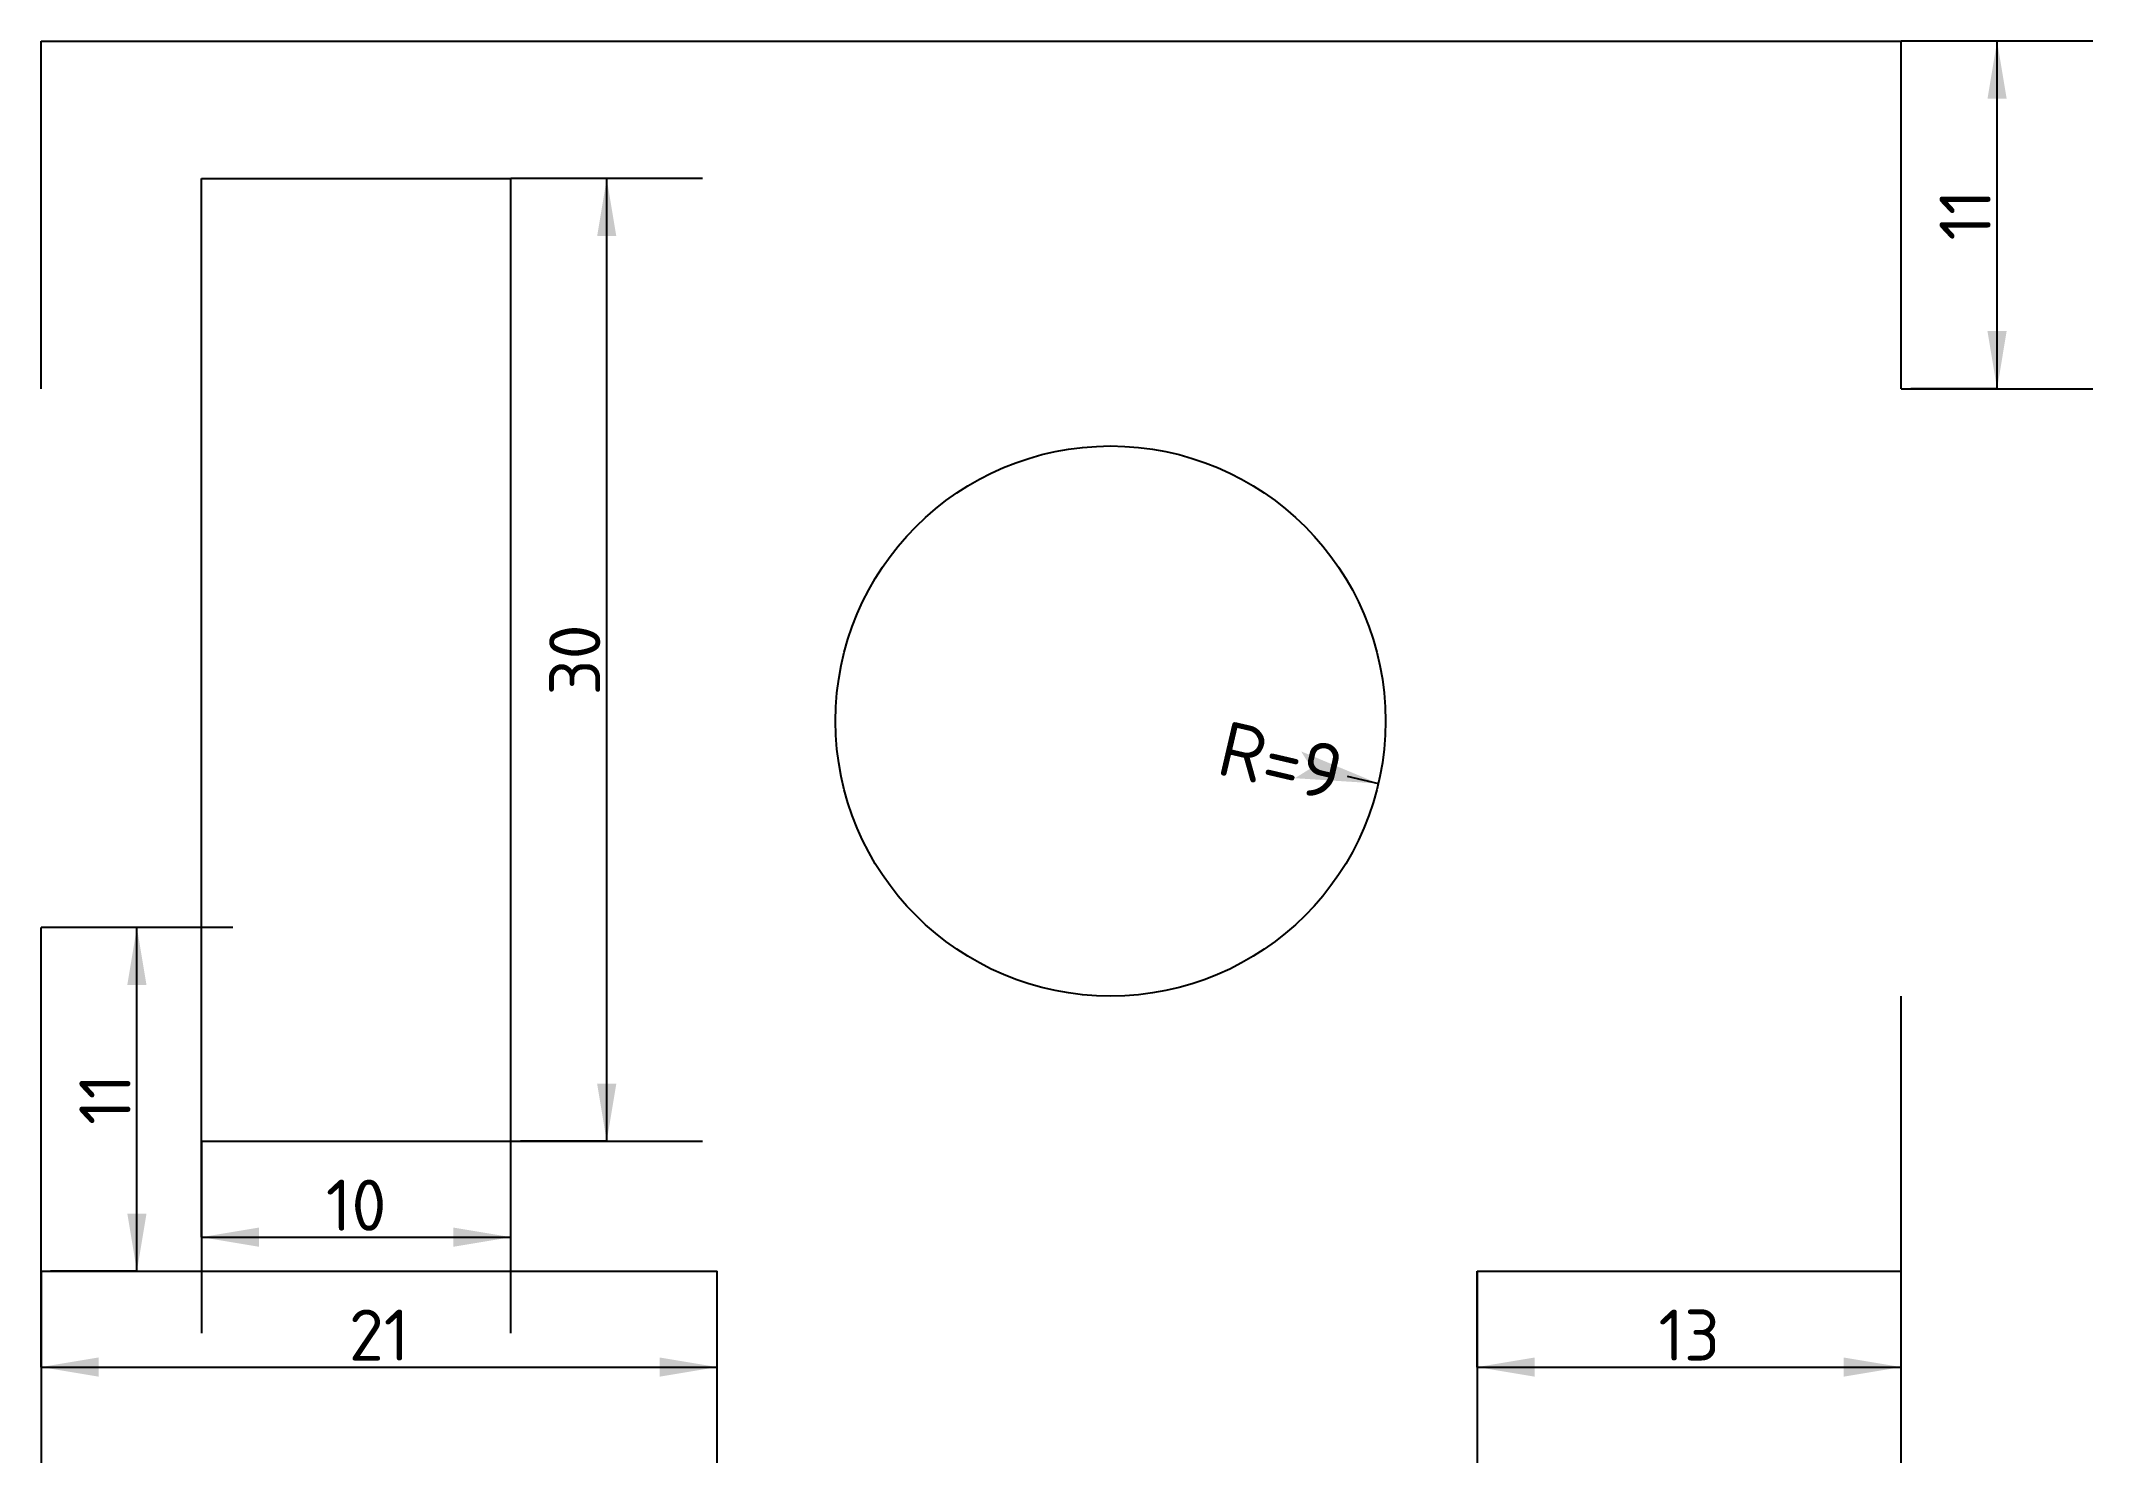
# Model space of a CAD drawing. Extents: x 0 to 64.2, y -6 to 38.5.
import ezdxf
from ezdxf.enums import TextEntityAlignment as Align

# ---------------------------------------------------------------- set-up
doc = ezdxf.new("R2010")
doc.units = 0
doc.layers.add('DIMENSIONS', color=1, linetype='CONTINUOUS')
doc.styles.add('ISOCPEUR', font='isocpeur.ttf')

# ---------------------------------------------------------------- blocks, each defined once
blk = doc.blocks.new('DIMTICK_ARROW')
at = {"color": 5}
blk.add_line((0, 0.5), (0, -0.5), dxfattribs=at)
at = {"color": 7}
blk.add_solid([(0, 0), (0.3, 0.05), (0.3, -0.05)], dxfattribs=at)
blk = doc.blocks.new('DIMTICK_RADIUS')
at = {"color": 7}
blk.add_solid([(0, 0), (0.3, 0.05), (0.3, -0.05), (0.25, 0)], dxfattribs=at)

msp = doc.modelspace()

# ---------------------------------------------------------------- linework, layer by layer
at = {"color": 3}
for p, q in [((0, 38.486), (58.207, 38.486)), ((0, 27.61), (0, 38.486)), ((0, 27.61), (0, 38.486)), ((0, 27.61), (0, 38.486)), ((0, 38.486), (58.207, 38.486)), ((58.207, 27.61), (58.207, 38.486)), ((58.207, 27.61), (58.207, 38.486)), ((58.207, 27.61), (58.207, 38.486)), ((5.02, 34.183), (14.701, 34.183)), ((5.02, 4.064), (5.02, 34.183)), ((5.02, 4.064), (5.02, 34.183)), ((5.02, 34.183), (14.701, 34.183)), ((14.701, 4.064), (14.701, 34.183)), ((14.701, 4.064), (14.701, 34.183)), ((14.701, 4.064), (14.701, 34.183)), ((0, 0), (0, 10.757)), ((0, 0), (0, 10.757)), ((0, 0), (0, 10.757)), ((58.207, 0), (58.207, 8.606)), ((58.207, 0), (58.207, 8.606)), ((5.02, 4.064), (14.701, 4.064)), ((5.02, 4.064), (14.701, 4.064)), ((5.02, 4.064), (14.701, 4.064)), ((0, 0), (21.155, 0)), ((0, 0), (21.155, 0)), ((0, 0), (21.155, 0)), ((44.94, 0), (58.207, 0)), ((44.94, 0), (58.207, 0)), ((44.94, 0), (58.207, 0))]:
    msp.add_line(p, q, dxfattribs=at)
msp.add_circle((33.466, 17.211), 8.606, dxfattribs=at)
at = {"layer": 'DIMENSIONS', "color": 5}
for p, q in [((61.207, 38.486), (58.507, 38.486)), ((61.207, 38.486), (58.507, 38.486)), ((61.207, 38.486), (58.507, 38.486)), ((61.207, 38.486), (58.507, 38.486)), ((61.207, 38.486), (58.507, 38.486)), ((61.207, 38.486), (58.507, 38.486)), ((61.207, 38.486), (58.507, 38.486)), ((61.207, 38.486), (58.507, 38.486)), ((61.207, 38.486), (58.507, 38.486)), ((61.207, 38.486), (58.507, 38.486)), ((61.207, 38.486), (58.507, 38.486)), ((61.207, 38.486), (58.507, 38.486)), ((61.207, 38.486), (58.507, 38.486)), ((61.207, 38.486), (58.507, 38.486)), ((61.207, 38.486), (58.507, 38.486)), ((61.207, 38.486), (58.507, 38.486)), ((61.207, 38.486), (58.507, 38.486)), ((61.207, 38.486), (58.507, 38.486)), ((61.207, 38.486), (58.507, 38.486)), ((61.207, 38.486), (58.507, 38.486)), ((61.207, 38.486), (58.507, 38.486)), ((61.207, 38.486), (58.507, 38.486)), ((61.207, 38.486), (58.507, 38.486)), ((61.207, 38.486), (58.507, 38.486)), ((61.207, 38.486), (58.507, 38.486)), ((61.207, 38.486), (58.507, 38.486)), ((61.207, 38.486), (58.507, 38.486)), ((61.207, 38.486), (58.507, 38.486)), ((61.207, 38.486), (58.507, 38.486)), ((17.701, 34.183), (15.001, 34.183)), ((17.701, 34.183), (15.001, 34.183)), ((17.701, 34.183), (15.001, 34.183)), ((17.701, 34.183), (15.001, 34.183)), ((17.701, 34.183), (15.001, 34.183)), ((17.701, 34.183), (15.001, 34.183)), ((17.701, 34.183), (15.001, 34.183)), ((17.701, 34.183), (15.001, 34.183)), ((17.701, 34.183), (15.001, 34.183)), ((17.701, 34.183), (15.001, 34.183)), ((17.701, 34.183), (15.001, 34.183)), ((17.701, 34.183), (15.001, 34.183)), ((17.701, 34.183), (15.001, 34.183)), ((17.701, 34.183), (15.001, 34.183)), ((17.701, 34.183), (15.001, 34.183)), ((17.701, 34.183), (15.001, 34.183)), ((17.701, 34.183), (15.001, 34.183)), ((17.701, 34.183), (15.001, 34.183)), ((17.701, 34.183), (15.001, 34.183)), ((17.701, 34.183), (15.001, 34.183)), ((17.701, 34.183), (15.001, 34.183)), ((17.701, 34.183), (15.001, 34.183)), ((17.701, 34.183), (15.001, 34.183)), ((17.701, 34.183), (15.001, 34.183)), ((17.701, 34.183), (15.001, 34.183)), ((17.701, 34.183), (15.001, 34.183)), ((17.701, 34.183), (15.001, 34.183)), ((17.701, 34.183), (15.001, 34.183)), ((17.701, 34.183), (15.001, 34.183)), ((17.701, 34.183), (15.001, 34.183)), ((17.701, 34.183), (15.001, 34.183)), ((17.701, 34.183), (15.001, 34.183)), ((17.701, 34.183), (15.001, 34.183)), ((17.701, 34.183), (15.001, 34.183)), ((17.701, 34.183), (15.001, 34.183)), ((17.701, 34.183), (15.001, 34.183)), ((17.701, 34.183), (15.001, 34.183)), ((17.701, 34.183), (15.001, 34.183)), ((17.701, 34.183), (15.001, 34.183)), ((17.701, 34.183), (15.001, 34.183)), ((17.701, 34.183), (15.001, 34.183)), ((61.207, 27.61), (58.507, 27.61)), ((61.207, 27.61), (58.507, 27.61)), ((61.207, 27.61), (58.507, 27.61)), ((61.207, 27.61), (58.507, 27.61)), ((61.207, 27.61), (58.507, 27.61)), ((61.207, 27.61), (58.507, 27.61)), ((61.207, 27.61), (58.507, 27.61)), ((61.207, 27.61), (58.507, 27.61)), ((61.207, 27.61), (58.507, 27.61)), ((61.207, 27.61), (58.507, 27.61)), ((61.207, 27.61), (58.507, 27.61)), ((61.207, 27.61), (58.507, 27.61)), ((61.207, 27.61), (58.507, 27.61)), ((61.207, 27.61), (58.507, 27.61)), ((61.207, 27.61), (58.507, 27.61)), ((61.207, 27.61), (58.507, 27.61)), ((61.207, 27.61), (58.507, 27.61)), ((61.207, 27.61), (58.507, 27.61)), ((61.207, 27.61), (58.507, 27.61)), ((61.207, 27.61), (58.507, 27.61)), ((61.207, 27.61), (58.507, 27.61)), ((61.207, 27.61), (58.507, 27.61)), ((61.207, 27.61), (58.507, 27.61)), ((61.207, 27.61), (58.507, 27.61)), ((61.207, 27.61), (58.507, 27.61)), ((61.207, 27.61), (58.507, 27.61)), ((61.207, 27.61), (58.507, 27.61)), ((61.207, 27.61), (58.507, 27.61)), ((61.207, 27.61), (58.507, 27.61)), ((3, 10.757), (0.3, 10.757)), ((3, 10.757), (0.3, 10.757)), ((3, 10.757), (0.3, 10.757)), ((3, 10.757), (0.3, 10.757)), ((3, 10.757), (0.3, 10.757)), ((3, 10.757), (0.3, 10.757)), ((3, 10.757), (0.3, 10.757)), ((3, 10.757), (0.3, 10.757)), ((3, 10.757), (0.3, 10.757)), ((3, 10.757), (0.3, 10.757)), ((3, 10.757), (0.3, 10.757)), ((3, 10.757), (0.3, 10.757)), ((3, 10.757), (0.3, 10.757)), ((3, 10.757), (0.3, 10.757)), ((3, 10.757), (0.3, 10.757)), ((3, 10.757), (0.3, 10.757)), ((3, 10.757), (0.3, 10.757)), ((5.02, 1.064), (5.02, 4.064)), ((5.02, 1.064), (5.02, 4.064)), ((5.02, 1.064), (5.02, 4.064)), ((5.02, 1.064), (5.02, 4.064)), ((5.02, 1.064), (5.02, 4.064)), ((5.02, 1.064), (5.02, 4.064)), ((5.02, 1.064), (5.02, 4.064)), ((5.02, 1.064), (5.02, 4.064)), ((5.02, 1.064), (5.02, 4.064)), ((5.02, 1.064), (5.02, 4.064)), ((5.02, 1.064), (5.02, 4.064)), ((5.02, 1.064), (5.02, 4.064)), ((5.02, 1.064), (5.02, 4.064)), ((5.02, 1.064), (5.02, 4.064)), ((5.02, 1.064), (5.02, 4.064)), ((5.02, 1.064), (5.02, 4.064)), ((5.02, 1.064), (5.02, 4.064)), ((5.02, 1.064), (5.02, 4.064)), ((5.02, 1.064), (5.02, 4.064)), ((5.02, 1.064), (5.02, 4.064)), ((5.02, 1.064), (5.02, 4.064)), ((5.02, 1.064), (5.02, 4.064)), ((5.02, 1.064), (5.02, 4.064)), ((14.701, 1.064), (14.701, 4.064)), ((14.701, 1.064), (14.701, 4.064)), ((14.701, 1.064), (14.701, 4.064)), ((14.701, 1.064), (14.701, 4.064)), ((14.701, 1.064), (14.701, 4.064)), ((14.701, 1.064), (14.701, 4.064)), ((14.701, 1.064), (14.701, 4.064)), ((14.701, 1.064), (14.701, 4.064)), ((14.701, 1.064), (14.701, 4.064)), ((14.701, 1.064), (14.701, 4.064)), ((14.701, 1.064), (14.701, 4.064)), ((14.701, 1.064), (14.701, 4.064)), ((14.701, 1.064), (14.701, 4.064)), ((14.701, 1.064), (14.701, 4.064)), ((14.701, 1.064), (14.701, 4.064)), ((14.701, 1.064), (14.701, 4.064)), ((14.701, 1.064), (14.701, 4.064)), ((14.701, 1.064), (14.701, 4.064)), ((14.701, 1.064), (14.701, 4.064)), ((14.701, 1.064), (14.701, 4.064)), ((14.701, 1.064), (14.701, 4.064)), ((14.701, 1.064), (14.701, 4.064)), ((14.701, 1.064), (14.701, 4.064)), ((17.701, 4.064), (15.001, 4.064)), ((17.701, 4.064), (15.001, 4.064)), ((17.701, 4.064), (15.001, 4.064)), ((17.701, 4.064), (15.001, 4.064)), ((17.701, 4.064), (15.001, 4.064)), ((17.701, 4.064), (15.001, 4.064)), ((17.701, 4.064), (15.001, 4.064)), ((17.701, 4.064), (15.001, 4.064)), ((17.701, 4.064), (15.001, 4.064)), ((17.701, 4.064), (15.001, 4.064)), ((17.701, 4.064), (15.001, 4.064)), ((17.701, 4.064), (15.001, 4.064)), ((17.701, 4.064), (15.001, 4.064)), ((17.701, 4.064), (15.001, 4.064)), ((17.701, 4.064), (15.001, 4.064)), ((17.701, 4.064), (15.001, 4.064)), ((17.701, 4.064), (15.001, 4.064)), ((17.701, 4.064), (15.001, 4.064)), ((17.701, 4.064), (15.001, 4.064)), ((17.701, 4.064), (15.001, 4.064)), ((17.701, 4.064), (15.001, 4.064)), ((17.701, 4.064), (15.001, 4.064)), ((17.701, 4.064), (15.001, 4.064)), ((17.701, 4.064), (15.001, 4.064)), ((17.701, 4.064), (15.001, 4.064)), ((17.701, 4.064), (15.001, 4.064)), ((17.701, 4.064), (15.001, 4.064)), ((17.701, 4.064), (15.001, 4.064)), ((17.701, 4.064), (15.001, 4.064)), ((17.701, 4.064), (15.001, 4.064)), ((17.701, 4.064), (15.001, 4.064)), ((17.701, 4.064), (15.001, 4.064)), ((17.701, 4.064), (15.001, 4.064)), ((17.701, 4.064), (15.001, 4.064)), ((17.701, 4.064), (15.001, 4.064)), ((17.701, 4.064), (15.001, 4.064)), ((17.701, 4.064), (15.001, 4.064)), ((17.701, 4.064), (15.001, 4.064)), ((17.701, 4.064), (15.001, 4.064)), ((17.701, 4.064), (15.001, 4.064)), ((17.701, 4.064), (15.001, 4.064)), ((0, -3), (0, 0)), ((0, -3), (0, 0)), ((0, -3), (0, 0)), ((0, -3), (0, 0)), ((0, -3), (0, 0)), ((0, -3), (0, 0)), ((0, -3), (0, 0)), ((0, -3), (0, 0)), ((0, -3), (0, 0)), ((0, -3), (0, 0)), ((0, -3), (0, 0)), ((0, -3), (0, 0)), ((0, -3), (0, 0)), ((0, -3), (0, 0)), ((0, -3), (0, 0)), ((0, -3), (0, 0)), ((0, -3), (0, 0)), ((0, -3), (0, 0)), ((0, -3), (0, 0)), ((0, -3), (0, 0)), ((0, -3), (0, 0)), ((0, -3), (0, 0)), ((0, -3), (0, 0)), ((0, -3), (0, 0)), ((0, -3), (0, 0)), ((0, -3), (0, 0)), ((0, -3), (0, 0)), ((0, -3), (0, 0)), ((0, -3), (0, 0)), ((0, -3), (0, 0)), ((0, -3), (0, 0)), ((0, -3), (0, 0)), ((0, -3), (0, 0)), ((0, -3), (0, 0)), ((0, -3), (0, 0)), ((0, -3), (0, 0)), ((0, -3), (0, 0)), ((0, -3), (0, 0)), ((0, -3), (0, 0)), ((0, -3), (0, 0)), ((0, -3), (0, 0)), ((0, -3), (0, 0)), ((0, -3), (0, 0)), ((0, -3), (0, 0)), ((0, -3), (0, 0)), ((0, -3), (0, 0)), ((0, -3), (0, 0)), ((0, -3), (0, 0)), ((0, -3), (0, 0)), ((0, -3), (0, 0)), ((0, -3), (0, 0)), ((0, -3), (0, 0)), ((0, -3), (0, 0)), ((0, -3), (0, 0)), ((0, -3), (0, 0)), ((0, -3), (0, 0)), ((0, -3), (0, 0)), ((21.155, -3), (21.155, 0)), ((21.155, -3), (21.155, 0)), ((21.155, -3), (21.155, 0)), ((21.155, -3), (21.155, 0)), ((21.155, -3), (21.155, 0)), ((21.155, -3), (21.155, 0)), ((21.155, -3), (21.155, 0)), ((21.155, -3), (21.155, 0)), ((21.155, -3), (21.155, 0)), ((21.155, -3), (21.155, 0)), ((21.155, -3), (21.155, 0)), ((21.155, -3), (21.155, 0)), ((21.155, -3), (21.155, 0)), ((21.155, -3), (21.155, 0)), ((21.155, -3), (21.155, 0)), ((21.155, -3), (21.155, 0)), ((21.155, -3), (21.155, 0)), ((21.155, -3), (21.155, 0)), ((21.155, -3), (21.155, 0)), ((21.155, -3), (21.155, 0)), ((21.155, -3), (21.155, 0)), ((21.155, -3), (21.155, 0)), ((21.155, -3), (21.155, 0)), ((21.155, -3), (21.155, 0)), ((21.155, -3), (21.155, 0)), ((21.155, -3), (21.155, 0)), ((21.155, -3), (21.155, 0)), ((21.155, -3), (21.155, 0)), ((21.155, -3), (21.155, 0)), ((21.155, -3), (21.155, 0)), ((21.155, -3), (21.155, 0)), ((21.155, -3), (21.155, 0)), ((21.155, -3), (21.155, 0)), ((21.155, -3), (21.155, 0)), ((21.155, -3), (21.155, 0)), ((21.155, -3), (21.155, 0)), ((21.155, -3), (21.155, 0)), ((21.155, -3), (21.155, 0)), ((21.155, -3), (21.155, 0)), ((21.155, -3), (21.155, 0)), ((21.155, -3), (21.155, 0)), ((21.155, -3), (21.155, 0)), ((21.155, -3), (21.155, 0)), ((21.155, -3), (21.155, 0)), ((21.155, -3), (21.155, 0)), ((21.155, -3), (21.155, 0)), ((21.155, -3), (21.155, 0)), ((21.155, -3), (21.155, 0)), ((21.155, -3), (21.155, 0)), ((21.155, -3), (21.155, 0)), ((21.155, -3), (21.155, 0)), ((21.155, -3), (21.155, 0)), ((21.155, -3), (21.155, 0)), ((21.155, -3), (21.155, 0)), ((21.155, -3), (21.155, 0)), ((21.155, -3), (21.155, 0)), ((21.155, -3), (21.155, 0)), ((44.94, -3), (44.94, 0)), ((44.94, -3), (44.94, 0)), ((44.94, -3), (44.94, 0)), ((44.94, -3), (44.94, 0)), ((44.94, -3), (44.94, 0)), ((44.94, -3), (44.94, 0)), ((44.94, -3), (44.94, 0)), ((44.94, -3), (44.94, 0)), ((44.94, -3), (44.94, 0)), ((44.94, -3), (44.94, 0)), ((44.94, -3), (44.94, 0)), ((44.94, -3), (44.94, 0)), ((44.94, -3), (44.94, 0)), ((44.94, -3), (44.94, 0)), ((44.94, -3), (44.94, 0)), ((44.94, -3), (44.94, 0)), ((44.94, -3), (44.94, 0)), ((44.94, -3), (44.94, 0)), ((44.94, -3), (44.94, 0)), ((44.94, -3), (44.94, 0)), ((44.94, -3), (44.94, 0)), ((44.94, -3), (44.94, 0)), ((44.94, -3), (44.94, 0)), ((44.94, -3), (44.94, 0)), ((44.94, -3), (44.94, 0)), ((58.207, -3), (58.207, 0)), ((58.207, -3), (58.207, 0)), ((58.207, -3), (58.207, 0)), ((58.207, -3), (58.207, 0)), ((58.207, -3), (58.207, 0)), ((58.207, -3), (58.207, 0)), ((58.207, -3), (58.207, 0)), ((58.207, -3), (58.207, 0)), ((58.207, -3), (58.207, 0)), ((58.207, -3), (58.207, 0)), ((58.207, -3), (58.207, 0)), ((58.207, -3), (58.207, 0)), ((58.207, -3), (58.207, 0)), ((58.207, -3), (58.207, 0)), ((58.207, -3), (58.207, 0)), ((58.207, -3), (58.207, 0)), ((58.207, -3), (58.207, 0)), ((58.207, -3), (58.207, 0)), ((58.207, -3), (58.207, 0)), ((58.207, -3), (58.207, 0)), ((58.207, -3), (58.207, 0)), ((58.207, -3), (58.207, 0)), ((58.207, -3), (58.207, 0)), ((58.207, -3), (58.207, 0)), ((58.207, -3), (58.207, 0)), ((3, 0), (0.3, 0)), ((3, 0), (0.3, 0)), ((3, 0), (0.3, 0)), ((3, 0), (0.3, 0)), ((3, 0), (0.3, 0)), ((3, 0), (0.3, 0)), ((3, 0), (0.3, 0)), ((3, 0), (0.3, 0)), ((3, 0), (0.3, 0)), ((3, 0), (0.3, 0)), ((3, 0), (0.3, 0)), ((3, 0), (0.3, 0)), ((3, 0), (0.3, 0)), ((3, 0), (0.3, 0)), ((3, 0), (0.3, 0)), ((3, 0), (0.3, 0)), ((3, 0), (0.3, 0))]:
    msp.add_line(p, q, dxfattribs=at)
at = {"layer": 'DIMENSIONS', "color": 7}
for p, q in [((61.207, 27.61), (61.207, 38.486)), ((61.207, 27.61), (61.207, 38.486)), ((61.207, 27.61), (61.207, 38.486)), ((61.207, 27.61), (61.207, 38.486)), ((61.207, 27.61), (61.207, 38.486)), ((61.207, 27.61), (61.207, 38.486)), ((61.207, 27.61), (61.207, 38.486)), ((61.207, 27.61), (61.207, 38.486)), ((61.207, 27.61), (61.207, 38.486)), ((61.207, 27.61), (61.207, 38.486)), ((61.207, 27.61), (61.207, 38.486)), ((61.207, 27.61), (61.207, 38.486)), ((61.207, 27.61), (61.207, 38.486)), ((61.207, 27.61), (61.207, 38.486)), ((61.207, 27.61), (61.207, 38.486)), ((61.207, 27.61), (61.207, 38.486)), ((61.207, 27.61), (61.207, 38.486)), ((61.207, 27.61), (61.207, 38.486)), ((61.207, 27.61), (61.207, 38.486)), ((61.207, 27.61), (61.207, 38.486)), ((61.207, 27.61), (61.207, 38.486)), ((61.207, 27.61), (61.207, 38.486)), ((61.207, 27.61), (61.207, 38.486)), ((61.207, 27.61), (61.207, 38.486)), ((61.207, 27.61), (61.207, 38.486)), ((61.207, 27.61), (61.207, 38.486)), ((61.207, 27.61), (61.207, 38.486)), ((61.207, 27.61), (61.207, 38.486)), ((61.207, 27.61), (61.207, 38.486)), ((17.701, 4.064), (17.701, 34.183)), ((17.701, 4.064), (17.701, 34.183)), ((17.701, 4.064), (17.701, 34.183)), ((17.701, 4.064), (17.701, 34.183)), ((17.701, 4.064), (17.701, 34.183)), ((17.701, 4.064), (17.701, 34.183)), ((17.701, 4.064), (17.701, 34.183)), ((17.701, 4.064), (17.701, 34.183)), ((17.701, 4.064), (17.701, 34.183)), ((17.701, 4.064), (17.701, 34.183)), ((17.701, 4.064), (17.701, 34.183)), ((17.701, 4.064), (17.701, 34.183)), ((17.701, 4.064), (17.701, 34.183)), ((17.701, 4.064), (17.701, 34.183)), ((17.701, 4.064), (17.701, 34.183)), ((17.701, 4.064), (17.701, 34.183)), ((17.701, 4.064), (17.701, 34.183)), ((17.701, 4.064), (17.701, 34.183)), ((17.701, 4.064), (17.701, 34.183)), ((17.701, 4.064), (17.701, 34.183)), ((17.701, 4.064), (17.701, 34.183)), ((17.701, 4.064), (17.701, 34.183)), ((17.701, 4.064), (17.701, 34.183)), ((17.701, 4.064), (17.701, 34.183)), ((17.701, 4.064), (17.701, 34.183)), ((17.701, 4.064), (17.701, 34.183)), ((17.701, 4.064), (17.701, 34.183)), ((17.701, 4.064), (17.701, 34.183)), ((17.701, 4.064), (17.701, 34.183)), ((17.701, 4.064), (17.701, 34.183)), ((17.701, 4.064), (17.701, 34.183)), ((17.701, 4.064), (17.701, 34.183)), ((17.701, 4.064), (17.701, 34.183)), ((17.701, 4.064), (17.701, 34.183)), ((17.701, 4.064), (17.701, 34.183)), ((17.701, 4.064), (17.701, 34.183)), ((17.701, 4.064), (17.701, 34.183)), ((17.701, 4.064), (17.701, 34.183)), ((17.701, 4.064), (17.701, 34.183)), ((17.701, 4.064), (17.701, 34.183)), ((17.701, 4.064), (17.701, 34.183)), ((40.873, 15.483), (41.847, 15.256)), ((3, 0), (3, 10.757)), ((3, 0), (3, 10.757)), ((3, 0), (3, 10.757)), ((3, 0), (3, 10.757)), ((3, 0), (3, 10.757)), ((3, 0), (3, 10.757)), ((3, 0), (3, 10.757)), ((3, 0), (3, 10.757)), ((3, 0), (3, 10.757)), ((3, 0), (3, 10.757)), ((3, 0), (3, 10.757)), ((3, 0), (3, 10.757)), ((3, 0), (3, 10.757)), ((3, 0), (3, 10.757)), ((3, 0), (3, 10.757)), ((3, 0), (3, 10.757)), ((3, 0), (3, 10.757)), ((5.02, 1.064), (14.701, 1.064)), ((5.02, 1.064), (14.701, 1.064)), ((5.02, 1.064), (14.701, 1.064)), ((5.02, 1.064), (14.701, 1.064)), ((5.02, 1.064), (14.701, 1.064)), ((5.02, 1.064), (14.701, 1.064)), ((5.02, 1.064), (14.701, 1.064)), ((5.02, 1.064), (14.701, 1.064)), ((5.02, 1.064), (14.701, 1.064)), ((5.02, 1.064), (14.701, 1.064)), ((5.02, 1.064), (14.701, 1.064)), ((5.02, 1.064), (14.701, 1.064)), ((5.02, 1.064), (14.701, 1.064)), ((5.02, 1.064), (14.701, 1.064)), ((5.02, 1.064), (14.701, 1.064)), ((5.02, 1.064), (14.701, 1.064)), ((5.02, 1.064), (14.701, 1.064)), ((5.02, 1.064), (14.701, 1.064)), ((5.02, 1.064), (14.701, 1.064)), ((5.02, 1.064), (14.701, 1.064)), ((5.02, 1.064), (14.701, 1.064)), ((5.02, 1.064), (14.701, 1.064)), ((5.02, 1.064), (14.701, 1.064)), ((0, -3), (21.155, -3)), ((0, -3), (21.155, -3)), ((0, -3), (21.155, -3)), ((0, -3), (21.155, -3)), ((0, -3), (21.155, -3)), ((0, -3), (21.155, -3)), ((0, -3), (21.155, -3)), ((0, -3), (21.155, -3)), ((0, -3), (21.155, -3)), ((0, -3), (21.155, -3)), ((0, -3), (21.155, -3)), ((0, -3), (21.155, -3)), ((0, -3), (21.155, -3)), ((0, -3), (21.155, -3)), ((0, -3), (21.155, -3)), ((0, -3), (21.155, -3)), ((0, -3), (21.155, -3)), ((0, -3), (21.155, -3)), ((0, -3), (21.155, -3)), ((0, -3), (21.155, -3)), ((0, -3), (21.155, -3)), ((0, -3), (21.155, -3)), ((0, -3), (21.155, -3)), ((0, -3), (21.155, -3)), ((0, -3), (21.155, -3)), ((0, -3), (21.155, -3)), ((0, -3), (21.155, -3)), ((0, -3), (21.155, -3)), ((0, -3), (21.155, -3)), ((0, -3), (21.155, -3)), ((0, -3), (21.155, -3)), ((0, -3), (21.155, -3)), ((0, -3), (21.155, -3)), ((0, -3), (21.155, -3)), ((0, -3), (21.155, -3)), ((0, -3), (21.155, -3)), ((0, -3), (21.155, -3)), ((0, -3), (21.155, -3)), ((0, -3), (21.155, -3)), ((0, -3), (21.155, -3)), ((0, -3), (21.155, -3)), ((0, -3), (21.155, -3)), ((0, -3), (21.155, -3)), ((0, -3), (21.155, -3)), ((0, -3), (21.155, -3)), ((0, -3), (21.155, -3)), ((0, -3), (21.155, -3)), ((0, -3), (21.155, -3)), ((0, -3), (21.155, -3)), ((0, -3), (21.155, -3)), ((0, -3), (21.155, -3)), ((0, -3), (21.155, -3)), ((0, -3), (21.155, -3)), ((0, -3), (21.155, -3)), ((0, -3), (21.155, -3)), ((0, -3), (21.155, -3)), ((0, -3), (21.155, -3)), ((44.94, -3), (58.207, -3)), ((44.94, -3), (58.207, -3)), ((44.94, -3), (58.207, -3)), ((44.94, -3), (58.207, -3)), ((44.94, -3), (58.207, -3)), ((44.94, -3), (58.207, -3)), ((44.94, -3), (58.207, -3)), ((44.94, -3), (58.207, -3)), ((44.94, -3), (58.207, -3)), ((44.94, -3), (58.207, -3)), ((44.94, -3), (58.207, -3)), ((44.94, -3), (58.207, -3)), ((44.94, -3), (58.207, -3)), ((44.94, -3), (58.207, -3)), ((44.94, -3), (58.207, -3)), ((44.94, -3), (58.207, -3)), ((44.94, -3), (58.207, -3)), ((44.94, -3), (58.207, -3)), ((44.94, -3), (58.207, -3)), ((44.94, -3), (58.207, -3)), ((44.94, -3), (58.207, -3)), ((44.94, -3), (58.207, -3)), ((44.94, -3), (58.207, -3)), ((44.94, -3), (58.207, -3)), ((44.94, -3), (58.207, -3))]:
    msp.add_line(p, q, dxfattribs=at)

# ---------------------------------------------------------------- block references
at = {"layer": 'DIMENSIONS'}
for name, p, xscale, yscale, rotation in [('DIMTICK_ARROW', (61.207, 38.486), 6, 6, 270), ('DIMTICK_ARROW', (61.207, 38.486), 6, 6, 270), ('DIMTICK_ARROW', (61.207, 38.486), 6, 6, 270), ('DIMTICK_ARROW', (61.207, 38.486), 6, 6, 270), ('DIMTICK_ARROW', (61.207, 38.486), 6, 6, 270), ('DIMTICK_ARROW', (61.207, 38.486), 6, 6, 270), ('DIMTICK_ARROW', (61.207, 38.486), 6, 6, 270), ('DIMTICK_ARROW', (61.207, 38.486), 6, 6, 270), ('DIMTICK_ARROW', (61.207, 38.486), 6, 6, 270), ('DIMTICK_ARROW', (61.207, 38.486), 6, 6, 270), ('DIMTICK_ARROW', (61.207, 38.486), 6, 6, 270), ('DIMTICK_ARROW', (61.207, 38.486), 6, 6, 270), ('DIMTICK_ARROW', (61.207, 38.486), 6, 6, 270), ('DIMTICK_ARROW', (61.207, 38.486), 6, 6, 270), ('DIMTICK_ARROW', (61.207, 38.486), 6, 6, 270), ('DIMTICK_ARROW', (61.207, 38.486), 6, 6, 270), ('DIMTICK_ARROW', (61.207, 38.486), 6, 6, 270), ('DIMTICK_ARROW', (61.207, 38.486), 6, 6, 270), ('DIMTICK_ARROW', (61.207, 38.486), 6, 6, 270), ('DIMTICK_ARROW', (61.207, 38.486), 6, 6, 270), ('DIMTICK_ARROW', (61.207, 38.486), 6, 6, 270), ('DIMTICK_ARROW', (61.207, 38.486), 6, 6, 270), ('DIMTICK_ARROW', (61.207, 38.486), 6, 6, 270), ('DIMTICK_ARROW', (61.207, 38.486), 6, 6, 270), ('DIMTICK_ARROW', (61.207, 38.486), 6, 6, 270), ('DIMTICK_ARROW', (61.207, 38.486), 6, 6, 270), ('DIMTICK_ARROW', (61.207, 38.486), 6, 6, 270), ('DIMTICK_ARROW', (61.207, 38.486), 6, 6, 270), ('DIMTICK_ARROW', (61.207, 38.486), 6, 6, 270), ('DIMTICK_ARROW', (17.701, 34.183), 6, 6, 270), ('DIMTICK_ARROW', (17.701, 34.183), 6, 6, 270), ('DIMTICK_ARROW', (17.701, 34.183), 6, 6, 270), ('DIMTICK_ARROW', (17.701, 34.183), 6, 6, 270), ('DIMTICK_ARROW', (17.701, 34.183), 6, 6, 270), ('DIMTICK_ARROW', (17.701, 34.183), 6, 6, 270), ('DIMTICK_ARROW', (17.701, 34.183), 6, 6, 270), ('DIMTICK_ARROW', (17.701, 34.183), 6, 6, 270), ('DIMTICK_ARROW', (17.701, 34.183), 6, 6, 270), ('DIMTICK_ARROW', (17.701, 34.183), 6, 6, 270), ('DIMTICK_ARROW', (17.701, 34.183), 6, 6, 270), ('DIMTICK_ARROW', (17.701, 34.183), 6, 6, 270), ('DIMTICK_ARROW', (17.701, 34.183), 6, 6, 270), ('DIMTICK_ARROW', (17.701, 34.183), 6, 6, 270), ('DIMTICK_ARROW', (17.701, 34.183), 6, 6, 270), ('DIMTICK_ARROW', (17.701, 34.183), 6, 6, 270), ('DIMTICK_ARROW', (17.701, 34.183), 6, 6, 270), ('DIMTICK_ARROW', (17.701, 34.183), 6, 6, 270), ('DIMTICK_ARROW', (17.701, 34.183), 6, 6, 270), ('DIMTICK_ARROW', (17.701, 34.183), 6, 6, 270), ('DIMTICK_ARROW', (17.701, 34.183), 6, 6, 270), ('DIMTICK_ARROW', (17.701, 34.183), 6, 6, 270), ('DIMTICK_ARROW', (17.701, 34.183), 6, 6, 270), ('DIMTICK_ARROW', (17.701, 34.183), 6, 6, 270), ('DIMTICK_ARROW', (17.701, 34.183), 6, 6, 270), ('DIMTICK_ARROW', (17.701, 34.183), 6, 6, 270), ('DIMTICK_ARROW', (17.701, 34.183), 6, 6, 270), ('DIMTICK_ARROW', (17.701, 34.183), 6, 6, 270), ('DIMTICK_ARROW', (17.701, 34.183), 6, 6, 270), ('DIMTICK_ARROW', (17.701, 34.183), 6, 6, 270), ('DIMTICK_ARROW', (17.701, 34.183), 6, 6, 270), ('DIMTICK_ARROW', (17.701, 34.183), 6, 6, 270), ('DIMTICK_ARROW', (17.701, 34.183), 6, 6, 270), ('DIMTICK_ARROW', (17.701, 34.183), 6, 6, 270), ('DIMTICK_ARROW', (17.701, 34.183), 6, 6, 270), ('DIMTICK_ARROW', (17.701, 34.183), 6, 6, 270), ('DIMTICK_ARROW', (17.701, 34.183), 6, 6, 270), ('DIMTICK_ARROW', (17.701, 34.183), 6, 6, 270), ('DIMTICK_ARROW', (17.701, 34.183), 6, 6, 270), ('DIMTICK_ARROW', (17.701, 34.183), 6, 6, 270), ('DIMTICK_ARROW', (17.701, 34.183), 6, 6, 270), ('DIMTICK_ARROW', (61.207, 27.61), 6, 6, 90), ('DIMTICK_ARROW', (61.207, 27.61), 6, 6, 90), ('DIMTICK_ARROW', (61.207, 27.61), 6, 6, 90), ('DIMTICK_ARROW', (61.207, 27.61), 6, 6, 90), ('DIMTICK_ARROW', (61.207, 27.61), 6, 6, 90), ('DIMTICK_ARROW', (61.207, 27.61), 6, 6, 90), ('DIMTICK_ARROW', (61.207, 27.61), 6, 6, 90), ('DIMTICK_ARROW', (61.207, 27.61), 6, 6, 90), ('DIMTICK_ARROW', (61.207, 27.61), 6, 6, 90), ('DIMTICK_ARROW', (61.207, 27.61), 6, 6, 90), ('DIMTICK_ARROW', (61.207, 27.61), 6, 6, 90), ('DIMTICK_ARROW', (61.207, 27.61), 6, 6, 90), ('DIMTICK_ARROW', (61.207, 27.61), 6, 6, 90), ('DIMTICK_ARROW', (61.207, 27.61), 6, 6, 90), ('DIMTICK_ARROW', (61.207, 27.61), 6, 6, 90), ('DIMTICK_ARROW', (61.207, 27.61), 6, 6, 90), ('DIMTICK_ARROW', (61.207, 27.61), 6, 6, 90), ('DIMTICK_ARROW', (61.207, 27.61), 6, 6, 90), ('DIMTICK_ARROW', (61.207, 27.61), 6, 6, 90), ('DIMTICK_ARROW', (61.207, 27.61), 6, 6, 90), ('DIMTICK_ARROW', (61.207, 27.61), 6, 6, 90), ('DIMTICK_ARROW', (61.207, 27.61), 6, 6, 90), ('DIMTICK_ARROW', (61.207, 27.61), 6, 6, 90), ('DIMTICK_ARROW', (61.207, 27.61), 6, 6, 90), ('DIMTICK_ARROW', (61.207, 27.61), 6, 6, 90), ('DIMTICK_ARROW', (61.207, 27.61), 6, 6, 90), ('DIMTICK_ARROW', (61.207, 27.61), 6, 6, 90), ('DIMTICK_ARROW', (61.207, 27.61), 6, 6, 90), ('DIMTICK_ARROW', (61.207, 27.61), 6, 6, 90), ('DIMTICK_RADIUS', (41.847, 15.256), 8.605577689243027, 8.605577689243027, 166.86759687645184), ('DIMTICK_ARROW', (3, 10.757), 6, 6, 270), ('DIMTICK_ARROW', (3, 10.757), 6, 6, 270), ('DIMTICK_ARROW', (3, 10.757), 6, 6, 270), ('DIMTICK_ARROW', (3, 10.757), 6, 6, 270), ('DIMTICK_ARROW', (3, 10.757), 6, 6, 270), ('DIMTICK_ARROW', (3, 10.757), 6, 6, 270), ('DIMTICK_ARROW', (3, 10.757), 6, 6, 270), ('DIMTICK_ARROW', (3, 10.757), 6, 6, 270), ('DIMTICK_ARROW', (3, 10.757), 6, 6, 270), ('DIMTICK_ARROW', (3, 10.757), 6, 6, 270), ('DIMTICK_ARROW', (3, 10.757), 6, 6, 270), ('DIMTICK_ARROW', (3, 10.757), 6, 6, 270), ('DIMTICK_ARROW', (3, 10.757), 6, 6, 270), ('DIMTICK_ARROW', (3, 10.757), 6, 6, 270), ('DIMTICK_ARROW', (3, 10.757), 6, 6, 270), ('DIMTICK_ARROW', (3, 10.757), 6, 6, 270), ('DIMTICK_ARROW', (3, 10.757), 6, 6, 270), ('DIMTICK_ARROW', (17.701, 4.064), 6, 6, 90), ('DIMTICK_ARROW', (17.701, 4.064), 6, 6, 90), ('DIMTICK_ARROW', (17.701, 4.064), 6, 6, 90), ('DIMTICK_ARROW', (17.701, 4.064), 6, 6, 90), ('DIMTICK_ARROW', (17.701, 4.064), 6, 6, 90), ('DIMTICK_ARROW', (17.701, 4.064), 6, 6, 90), ('DIMTICK_ARROW', (17.701, 4.064), 6, 6, 90), ('DIMTICK_ARROW', (17.701, 4.064), 6, 6, 90), ('DIMTICK_ARROW', (17.701, 4.064), 6, 6, 90), ('DIMTICK_ARROW', (17.701, 4.064), 6, 6, 90), ('DIMTICK_ARROW', (17.701, 4.064), 6, 6, 90), ('DIMTICK_ARROW', (17.701, 4.064), 6, 6, 90), ('DIMTICK_ARROW', (17.701, 4.064), 6, 6, 90), ('DIMTICK_ARROW', (17.701, 4.064), 6, 6, 90), ('DIMTICK_ARROW', (17.701, 4.064), 6, 6, 90), ('DIMTICK_ARROW', (17.701, 4.064), 6, 6, 90), ('DIMTICK_ARROW', (17.701, 4.064), 6, 6, 90), ('DIMTICK_ARROW', (17.701, 4.064), 6, 6, 90), ('DIMTICK_ARROW', (17.701, 4.064), 6, 6, 90), ('DIMTICK_ARROW', (17.701, 4.064), 6, 6, 90), ('DIMTICK_ARROW', (17.701, 4.064), 6, 6, 90), ('DIMTICK_ARROW', (17.701, 4.064), 6, 6, 90), ('DIMTICK_ARROW', (17.701, 4.064), 6, 6, 90), ('DIMTICK_ARROW', (17.701, 4.064), 6, 6, 90), ('DIMTICK_ARROW', (17.701, 4.064), 6, 6, 90), ('DIMTICK_ARROW', (17.701, 4.064), 6, 6, 90), ('DIMTICK_ARROW', (17.701, 4.064), 6, 6, 90), ('DIMTICK_ARROW', (17.701, 4.064), 6, 6, 90), ('DIMTICK_ARROW', (17.701, 4.064), 6, 6, 90), ('DIMTICK_ARROW', (17.701, 4.064), 6, 6, 90), ('DIMTICK_ARROW', (17.701, 4.064), 6, 6, 90), ('DIMTICK_ARROW', (17.701, 4.064), 6, 6, 90), ('DIMTICK_ARROW', (17.701, 4.064), 6, 6, 90), ('DIMTICK_ARROW', (17.701, 4.064), 6, 6, 90), ('DIMTICK_ARROW', (17.701, 4.064), 6, 6, 90), ('DIMTICK_ARROW', (17.701, 4.064), 6, 6, 90), ('DIMTICK_ARROW', (17.701, 4.064), 6, 6, 90), ('DIMTICK_ARROW', (17.701, 4.064), 6, 6, 90), ('DIMTICK_ARROW', (17.701, 4.064), 6, 6, 90), ('DIMTICK_ARROW', (17.701, 4.064), 6, 6, 90), ('DIMTICK_ARROW', (17.701, 4.064), 6, 6, 90), ('DIMTICK_ARROW', (14.701, 1.064), 6, 6, 180), ('DIMTICK_ARROW', (14.701, 1.064), 6, 6, 180), ('DIMTICK_ARROW', (14.701, 1.064), 6, 6, 180), ('DIMTICK_ARROW', (14.701, 1.064), 6, 6, 180), ('DIMTICK_ARROW', (14.701, 1.064), 6, 6, 180), ('DIMTICK_ARROW', (14.701, 1.064), 6, 6, 180), ('DIMTICK_ARROW', (14.701, 1.064), 6, 6, 180), ('DIMTICK_ARROW', (14.701, 1.064), 6, 6, 180), ('DIMTICK_ARROW', (14.701, 1.064), 6, 6, 180), ('DIMTICK_ARROW', (14.701, 1.064), 6, 6, 180), ('DIMTICK_ARROW', (14.701, 1.064), 6, 6, 180), ('DIMTICK_ARROW', (14.701, 1.064), 6, 6, 180), ('DIMTICK_ARROW', (14.701, 1.064), 6, 6, 180), ('DIMTICK_ARROW', (14.701, 1.064), 6, 6, 180), ('DIMTICK_ARROW', (14.701, 1.064), 6, 6, 180), ('DIMTICK_ARROW', (14.701, 1.064), 6, 6, 180), ('DIMTICK_ARROW', (14.701, 1.064), 6, 6, 180), ('DIMTICK_ARROW', (14.701, 1.064), 6, 6, 180), ('DIMTICK_ARROW', (14.701, 1.064), 6, 6, 180), ('DIMTICK_ARROW', (14.701, 1.064), 6, 6, 180), ('DIMTICK_ARROW', (14.701, 1.064), 6, 6, 180), ('DIMTICK_ARROW', (14.701, 1.064), 6, 6, 180), ('DIMTICK_ARROW', (14.701, 1.064), 6, 6, 180), ('DIMTICK_ARROW', (3, 0), 6, 6, 90), ('DIMTICK_ARROW', (3, 0), 6, 6, 90), ('DIMTICK_ARROW', (3, 0), 6, 6, 90), ('DIMTICK_ARROW', (3, 0), 6, 6, 90), ('DIMTICK_ARROW', (3, 0), 6, 6, 90), ('DIMTICK_ARROW', (3, 0), 6, 6, 90), ('DIMTICK_ARROW', (3, 0), 6, 6, 90), ('DIMTICK_ARROW', (3, 0), 6, 6, 90), ('DIMTICK_ARROW', (3, 0), 6, 6, 90), ('DIMTICK_ARROW', (3, 0), 6, 6, 90), ('DIMTICK_ARROW', (3, 0), 6, 6, 90), ('DIMTICK_ARROW', (3, 0), 6, 6, 90), ('DIMTICK_ARROW', (3, 0), 6, 6, 90), ('DIMTICK_ARROW', (3, 0), 6, 6, 90), ('DIMTICK_ARROW', (3, 0), 6, 6, 90), ('DIMTICK_ARROW', (3, 0), 6, 6, 90), ('DIMTICK_ARROW', (3, 0), 6, 6, 90), ('DIMTICK_ARROW', (21.155, -3), 6, 6, 180), ('DIMTICK_ARROW', (21.155, -3), 6, 6, 180), ('DIMTICK_ARROW', (21.155, -3), 6, 6, 180), ('DIMTICK_ARROW', (21.155, -3), 6, 6, 180), ('DIMTICK_ARROW', (21.155, -3), 6, 6, 180), ('DIMTICK_ARROW', (21.155, -3), 6, 6, 180), ('DIMTICK_ARROW', (21.155, -3), 6, 6, 180), ('DIMTICK_ARROW', (21.155, -3), 6, 6, 180), ('DIMTICK_ARROW', (21.155, -3), 6, 6, 180), ('DIMTICK_ARROW', (21.155, -3), 6, 6, 180), ('DIMTICK_ARROW', (21.155, -3), 6, 6, 180), ('DIMTICK_ARROW', (21.155, -3), 6, 6, 180), ('DIMTICK_ARROW', (21.155, -3), 6, 6, 180), ('DIMTICK_ARROW', (21.155, -3), 6, 6, 180), ('DIMTICK_ARROW', (21.155, -3), 6, 6, 180), ('DIMTICK_ARROW', (21.155, -3), 6, 6, 180), ('DIMTICK_ARROW', (21.155, -3), 6, 6, 180), ('DIMTICK_ARROW', (21.155, -3), 6, 6, 180), ('DIMTICK_ARROW', (21.155, -3), 6, 6, 180), ('DIMTICK_ARROW', (21.155, -3), 6, 6, 180), ('DIMTICK_ARROW', (21.155, -3), 6, 6, 180), ('DIMTICK_ARROW', (21.155, -3), 6, 6, 180), ('DIMTICK_ARROW', (21.155, -3), 6, 6, 180), ('DIMTICK_ARROW', (21.155, -3), 6, 6, 180), ('DIMTICK_ARROW', (21.155, -3), 6, 6, 180), ('DIMTICK_ARROW', (21.155, -3), 6, 6, 180), ('DIMTICK_ARROW', (21.155, -3), 6, 6, 180), ('DIMTICK_ARROW', (21.155, -3), 6, 6, 180), ('DIMTICK_ARROW', (21.155, -3), 6, 6, 180), ('DIMTICK_ARROW', (21.155, -3), 6, 6, 180), ('DIMTICK_ARROW', (21.155, -3), 6, 6, 180), ('DIMTICK_ARROW', (21.155, -3), 6, 6, 180), ('DIMTICK_ARROW', (21.155, -3), 6, 6, 180), ('DIMTICK_ARROW', (21.155, -3), 6, 6, 180), ('DIMTICK_ARROW', (21.155, -3), 6, 6, 180), ('DIMTICK_ARROW', (21.155, -3), 6, 6, 180), ('DIMTICK_ARROW', (21.155, -3), 6, 6, 180), ('DIMTICK_ARROW', (21.155, -3), 6, 6, 180), ('DIMTICK_ARROW', (21.155, -3), 6, 6, 180), ('DIMTICK_ARROW', (21.155, -3), 6, 6, 180), ('DIMTICK_ARROW', (21.155, -3), 6, 6, 180), ('DIMTICK_ARROW', (21.155, -3), 6, 6, 180), ('DIMTICK_ARROW', (21.155, -3), 6, 6, 180), ('DIMTICK_ARROW', (21.155, -3), 6, 6, 180), ('DIMTICK_ARROW', (21.155, -3), 6, 6, 180), ('DIMTICK_ARROW', (21.155, -3), 6, 6, 180), ('DIMTICK_ARROW', (21.155, -3), 6, 6, 180), ('DIMTICK_ARROW', (21.155, -3), 6, 6, 180), ('DIMTICK_ARROW', (21.155, -3), 6, 6, 180), ('DIMTICK_ARROW', (21.155, -3), 6, 6, 180), ('DIMTICK_ARROW', (21.155, -3), 6, 6, 180), ('DIMTICK_ARROW', (21.155, -3), 6, 6, 180), ('DIMTICK_ARROW', (21.155, -3), 6, 6, 180), ('DIMTICK_ARROW', (21.155, -3), 6, 6, 180), ('DIMTICK_ARROW', (21.155, -3), 6, 6, 180), ('DIMTICK_ARROW', (21.155, -3), 6, 6, 180), ('DIMTICK_ARROW', (21.155, -3), 6, 6, 180), ('DIMTICK_ARROW', (58.207, -3), 6, 6, 180), ('DIMTICK_ARROW', (58.207, -3), 6, 6, 180), ('DIMTICK_ARROW', (58.207, -3), 6, 6, 180), ('DIMTICK_ARROW', (58.207, -3), 6, 6, 180), ('DIMTICK_ARROW', (58.207, -3), 6, 6, 180), ('DIMTICK_ARROW', (58.207, -3), 6, 6, 180), ('DIMTICK_ARROW', (58.207, -3), 6, 6, 180), ('DIMTICK_ARROW', (58.207, -3), 6, 6, 180), ('DIMTICK_ARROW', (58.207, -3), 6, 6, 180), ('DIMTICK_ARROW', (58.207, -3), 6, 6, 180), ('DIMTICK_ARROW', (58.207, -3), 6, 6, 180), ('DIMTICK_ARROW', (58.207, -3), 6, 6, 180), ('DIMTICK_ARROW', (58.207, -3), 6, 6, 180), ('DIMTICK_ARROW', (58.207, -3), 6, 6, 180), ('DIMTICK_ARROW', (58.207, -3), 6, 6, 180), ('DIMTICK_ARROW', (58.207, -3), 6, 6, 180), ('DIMTICK_ARROW', (58.207, -3), 6, 6, 180), ('DIMTICK_ARROW', (58.207, -3), 6, 6, 180), ('DIMTICK_ARROW', (58.207, -3), 6, 6, 180), ('DIMTICK_ARROW', (58.207, -3), 6, 6, 180), ('DIMTICK_ARROW', (58.207, -3), 6, 6, 180), ('DIMTICK_ARROW', (58.207, -3), 6, 6, 180), ('DIMTICK_ARROW', (58.207, -3), 6, 6, 180), ('DIMTICK_ARROW', (58.207, -3), 6, 6, 180), ('DIMTICK_ARROW', (58.207, -3), 6, 6, 180)]:
    msp.add_blockref(name, p, dxfattribs=dict(at, xscale=xscale, yscale=yscale, rotation=rotation))
at = {"layer": 'DIMENSIONS', "xscale": 6, "yscale": 6}
for p in [(5.02, 1.064), (5.02, 1.064), (5.02, 1.064), (5.02, 1.064), (5.02, 1.064), (5.02, 1.064), (5.02, 1.064), (5.02, 1.064), (5.02, 1.064), (5.02, 1.064), (5.02, 1.064), (5.02, 1.064), (5.02, 1.064), (5.02, 1.064), (5.02, 1.064), (5.02, 1.064), (5.02, 1.064), (5.02, 1.064), (5.02, 1.064), (5.02, 1.064), (5.02, 1.064), (5.02, 1.064), (5.02, 1.064), (0, -3), (0, -3), (0, -3), (0, -3), (0, -3), (0, -3), (0, -3), (0, -3), (0, -3), (0, -3), (0, -3), (0, -3), (0, -3), (0, -3), (0, -3), (0, -3), (0, -3), (0, -3), (0, -3), (0, -3), (0, -3), (0, -3), (0, -3), (0, -3), (0, -3), (0, -3), (0, -3), (0, -3), (0, -3), (0, -3), (0, -3), (0, -3), (0, -3), (0, -3), (0, -3), (0, -3), (0, -3), (0, -3), (0, -3), (0, -3), (0, -3), (0, -3), (0, -3), (0, -3), (0, -3), (0, -3), (0, -3), (0, -3), (0, -3), (0, -3), (0, -3), (0, -3), (0, -3), (0, -3), (0, -3), (0, -3), (0, -3), (44.94, -3), (44.94, -3), (44.94, -3), (44.94, -3), (44.94, -3), (44.94, -3), (44.94, -3), (44.94, -3), (44.94, -3), (44.94, -3), (44.94, -3), (44.94, -3), (44.94, -3), (44.94, -3), (44.94, -3), (44.94, -3), (44.94, -3), (44.94, -3), (44.94, -3), (44.94, -3), (44.94, -3), (44.94, -3), (44.94, -3), (44.94, -3), (44.94, -3)]:
    msp.add_blockref('DIMTICK_ARROW', p, dxfattribs=at)

# ---------------------------------------------------------------- texts
at = {"layer": 'DIMENSIONS', "color": 7, "style": 'ISOCPEUR'}
for s, p in [('11', (60.207, 33.048)), ('11', (60.207, 33.048)), ('11', (60.207, 33.048)), ('11', (60.207, 33.048)), ('11', (60.207, 33.048)), ('11', (60.207, 33.048)), ('11', (60.207, 33.048)), ('11', (60.207, 33.048)), ('11', (60.207, 33.048)), ('11', (60.207, 33.048)), ('11', (60.207, 33.048)), ('11', (60.207, 33.048)), ('11', (60.207, 33.048)), ('11', (60.207, 33.048)), ('11', (60.207, 33.048)), ('11', (60.207, 33.048)), ('11', (60.207, 33.048)), ('11', (60.207, 33.048)), ('11', (60.207, 33.048)), ('11', (60.207, 33.048)), ('11', (60.207, 33.048)), ('11', (60.207, 33.048)), ('11', (60.207, 33.048)), ('11', (60.207, 33.048)), ('11', (60.207, 33.048)), ('11', (60.207, 33.048)), ('11', (60.207, 33.048)), ('11', (60.207, 33.048)), ('11', (60.207, 33.048)), ('30', (16.701, 19.124)), ('30', (16.701, 19.124)), ('30', (16.701, 19.124)), ('30', (16.701, 19.124)), ('30', (16.701, 19.124)), ('30', (16.701, 19.124)), ('30', (16.701, 19.124)), ('30', (16.701, 19.124)), ('30', (16.701, 19.124)), ('30', (16.701, 19.124)), ('30', (16.701, 19.124)), ('30', (16.701, 19.124)), ('30', (16.701, 19.124)), ('30', (16.701, 19.124)), ('30', (16.701, 19.124)), ('30', (16.701, 19.124)), ('30', (16.701, 19.124)), ('30', (16.701, 19.124)), ('30', (16.701, 19.124)), ('30', (16.701, 19.124)), ('30', (16.701, 19.124)), ('30', (16.701, 19.124)), ('30', (16.701, 19.124)), ('30', (16.701, 19.124)), ('30', (16.701, 19.124)), ('30', (16.701, 19.124)), ('30', (16.701, 19.124)), ('30', (16.701, 19.124)), ('30', (16.701, 19.124)), ('30', (16.701, 19.124)), ('30', (16.701, 19.124)), ('30', (16.701, 19.124)), ('30', (16.701, 19.124)), ('30', (16.701, 19.124)), ('30', (16.701, 19.124)), ('30', (16.701, 19.124)), ('30', (16.701, 19.124)), ('30', (16.701, 19.124)), ('30', (16.701, 19.124)), ('30', (16.701, 19.124)), ('30', (16.701, 19.124)), ('11', (2, 5.378)), ('11', (2, 5.378)), ('11', (2, 5.378)), ('11', (2, 5.378)), ('11', (2, 5.378)), ('11', (2, 5.378)), ('11', (2, 5.378)), ('11', (2, 5.378)), ('11', (2, 5.378)), ('11', (2, 5.378)), ('11', (2, 5.378)), ('11', (2, 5.378)), ('11', (2, 5.378)), ('11', (2, 5.378)), ('11', (2, 5.378)), ('11', (2, 5.378)), ('11', (2, 5.378))]:
    msp.add_text(s, height=1.6, rotation=90, dxfattribs=at).set_placement(p, align=Align.MIDDLE_CENTER)
msp.add_text('R=9', height=1.7211, rotation=-13.1324, dxfattribs=at).set_placement((40.678, 15.529), align=Align.MIDDLE_RIGHT)
for s, p in [('10', (9.861, 2.064)), ('10', (9.861, 2.064)), ('10', (9.861, 2.064)), ('10', (9.861, 2.064)), ('10', (9.861, 2.064)), ('10', (9.861, 2.064)), ('10', (9.861, 2.064)), ('10', (9.861, 2.064)), ('10', (9.861, 2.064)), ('10', (9.861, 2.064)), ('10', (9.861, 2.064)), ('10', (9.861, 2.064)), ('10', (9.861, 2.064)), ('10', (9.861, 2.064)), ('10', (9.861, 2.064)), ('10', (9.861, 2.064)), ('10', (9.861, 2.064)), ('10', (9.861, 2.064)), ('10', (9.861, 2.064)), ('10', (9.861, 2.064)), ('10', (9.861, 2.064)), ('10', (9.861, 2.064)), ('10', (9.861, 2.064)), ('21', (10.578, -2)), ('21', (10.578, -2)), ('21', (10.578, -2)), ('21', (10.578, -2)), ('21', (10.578, -2)), ('21', (10.578, -2)), ('21', (10.578, -2)), ('21', (10.578, -2)), ('21', (10.578, -2)), ('21', (10.578, -2)), ('21', (10.578, -2)), ('21', (10.578, -2)), ('21', (10.578, -2)), ('21', (10.578, -2)), ('21', (10.578, -2)), ('21', (10.578, -2)), ('21', (10.578, -2)), ('21', (10.578, -2)), ('21', (10.578, -2)), ('21', (10.578, -2)), ('21', (10.578, -2)), ('21', (10.578, -2)), ('21', (10.578, -2)), ('21', (10.578, -2)), ('21', (10.578, -2)), ('21', (10.578, -2)), ('21', (10.578, -2)), ('21', (10.578, -2)), ('21', (10.578, -2)), ('21', (10.578, -2)), ('21', (10.578, -2)), ('21', (10.578, -2)), ('21', (10.578, -2)), ('21', (10.578, -2)), ('21', (10.578, -2)), ('21', (10.578, -2)), ('21', (10.578, -2)), ('21', (10.578, -2)), ('21', (10.578, -2)), ('21', (10.578, -2)), ('21', (10.578, -2)), ('21', (10.578, -2)), ('21', (10.578, -2)), ('21', (10.578, -2)), ('21', (10.578, -2)), ('21', (10.578, -2)), ('21', (10.578, -2)), ('21', (10.578, -2)), ('21', (10.578, -2)), ('21', (10.578, -2)), ('21', (10.578, -2)), ('21', (10.578, -2)), ('21', (10.578, -2)), ('21', (10.578, -2)), ('21', (10.578, -2)), ('21', (10.578, -2)), ('21', (10.578, -2)), ('13', (51.574, -2)), ('13', (51.574, -2)), ('13', (51.574, -2)), ('13', (51.574, -2)), ('13', (51.574, -2)), ('13', (51.574, -2)), ('13', (51.574, -2)), ('13', (51.574, -2)), ('13', (51.574, -2)), ('13', (51.574, -2)), ('13', (51.574, -2)), ('13', (51.574, -2)), ('13', (51.574, -2)), ('13', (51.574, -2)), ('13', (51.574, -2)), ('13', (51.574, -2)), ('13', (51.574, -2)), ('13', (51.574, -2)), ('13', (51.574, -2)), ('13', (51.574, -2)), ('13', (51.574, -2)), ('13', (51.574, -2)), ('13', (51.574, -2)), ('13', (51.574, -2)), ('13', (51.574, -2))]:
    msp.add_text(s, height=1.6, dxfattribs=at).set_placement(p, align=Align.MIDDLE_CENTER)

doc.saveas('drawing.dxf')
